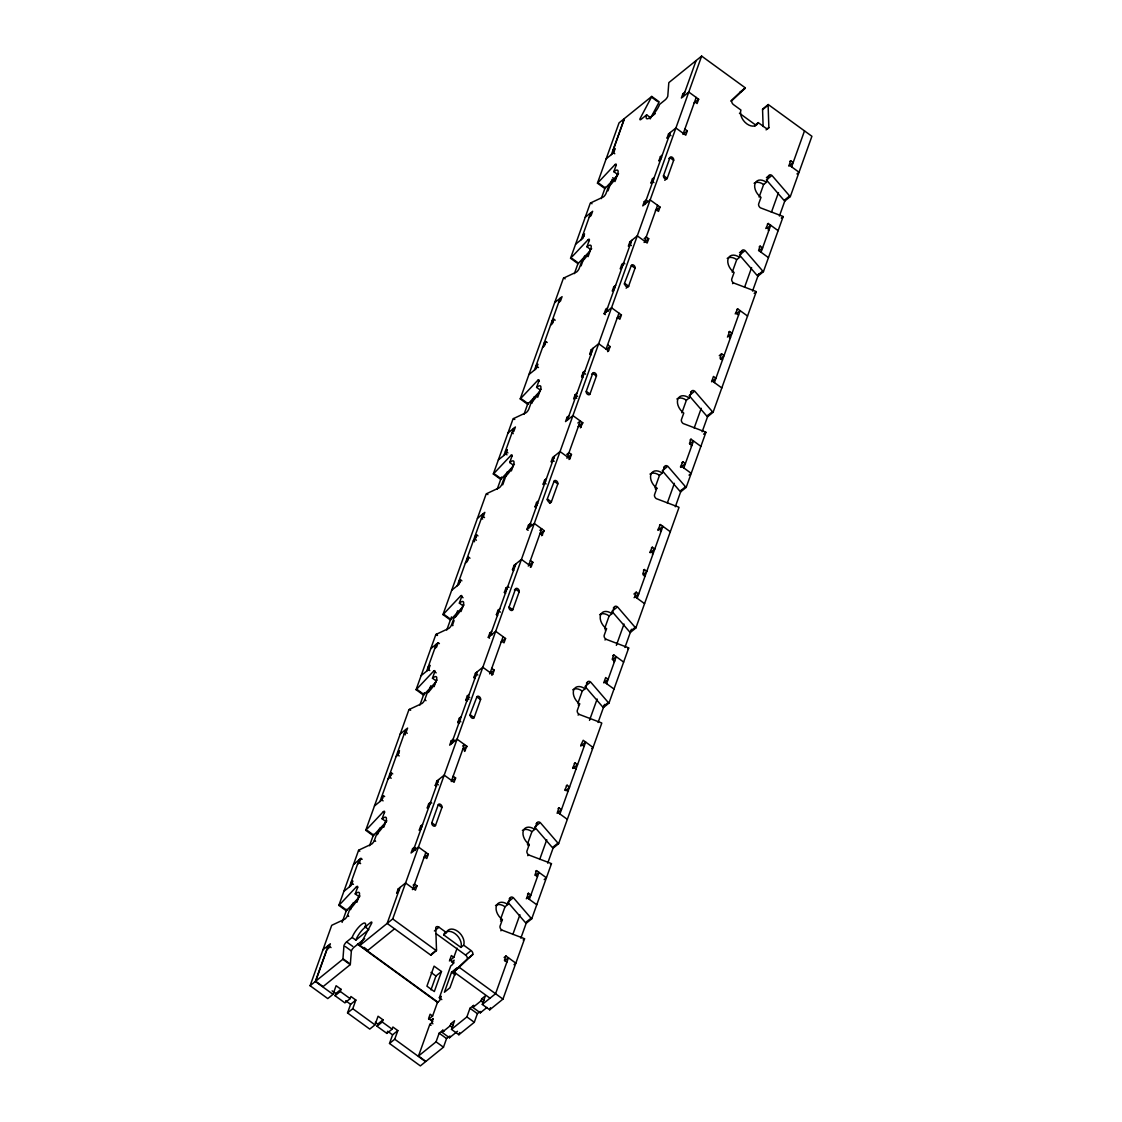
<?xml version="1.0" encoding="UTF-8"?>
<svg xmlns="http://www.w3.org/2000/svg" width="1122" height="1122" viewBox="0 0 1122 1122"><rect width="100%" height="100%" fill="white"/><g stroke="black" fill="none" stroke-linecap="round" stroke-linejoin="round"><path stroke-width="1.5" d="M364.678 938.651L353.991 947.291A3.184 0.898 -54 0 0 351.368 950.951L350.359 964.093A3.184 0.898 -54 0 1 350.218 964.654L323.052 986.617L315.647 981.231L342.813 959.268A3.184 0.898 -54 0 0 342.953 958.707L343.963 945.566A3.184 0.898 -54 0 1 346.586 941.905L352.14 937.431A11.136 3.114 -54 0 1 361.312 924.64A11.136 3.114 -54 0 1 365.085 926.954L368.787 929.647L355.842 940.124L352.14 937.431M394.734 1039.224L425.589 1061.664L420.357 1065.9L389.502 1043.46L394.734 1039.224L397.833 1030.599L392.896 1027.009L392.111 1029.169L386.88 1033.404L377.006 1026.223L382.237 1021.988L383.009 1019.828L378.072 1016.237L374.986 1024.863L369.755 1029.098L347.525 1012.942L352.771 1008.706L355.856 1000.081L350.92 996.49L350.148 998.65L344.917 1002.886L335.043 995.705L340.275 991.469L341.046 989.309L336.109 985.719L333.024 994.344L327.778 998.58L310.093 985.719L331.677 925.426A3.184 0.898 -54 0 1 332.182 925.089L344.889 919.128A3.184 0.898 -54 0 0 347.511 915.482L349.826 909.016A11.136 3.114 -54 0 0 358.998 896.226A11.136 3.114 -54 0 0 355.225 893.911L357.553 887.446A3.184 0.898 -54 0 0 356.473 886.773L339.405 904.879A3.184 0.898 -54 0 1 338.844 905.398L346.249 910.784A3.184 0.898 -54 0 0 346.81 910.265L359.615 896.688M338.844 905.398L358.577 850.322A3.184 0.898 -54 0 1 359.068 849.985L371.775 844.024A3.184 0.898 -54 0 0 374.397 840.378L376.712 833.898A11.136 3.114 -54 0 0 385.898 821.122A11.136 3.114 -54 0 0 382.125 818.808L384.439 812.328A3.184 0.898 -54 0 0 383.359 811.669L366.305 829.775A3.184 0.898 -54 0 1 365.744 830.294L373.149 835.68A3.184 0.898 -54 0 0 373.71 835.161L386.501 821.584M365.744 830.294L408.913 709.721A3.184 0.898 -54 0 1 409.418 709.385L422.124 703.424A3.184 0.898 -54 0 0 424.747 699.777L427.061 693.298A11.136 3.114 -54 0 0 436.234 680.521A11.136 3.114 -54 0 0 432.461 678.207L434.789 671.727A3.184 0.898 -54 0 0 433.709 671.068L416.641 689.174A3.184 0.898 -54 0 1 416.08 689.693L423.485 695.079A3.184 0.898 -54 0 0 424.046 694.56L435.785 682.106M416.08 689.693L435.813 634.617A3.184 0.898 -54 0 1 436.304 634.281L449.01 628.32A3.184 0.898 -54 0 0 451.633 624.673L453.947 618.194A11.136 3.114 -54 0 0 463.134 605.417A11.136 3.114 -54 0 0 459.361 603.103L461.675 596.624A3.184 0.898 -54 0 0 460.595 595.964L443.541 614.071A3.184 0.898 -54 0 1 442.98 614.59L450.385 619.975A3.184 0.898 -54 0 0 450.946 619.456L462.671 607.002M442.98 614.59L486.149 494.003A3.184 0.898 -54 0 1 486.639 493.666L499.36 487.719A3.184 0.898 -54 0 0 501.983 484.059L504.297 477.593A11.136 3.114 -54 0 0 513.469 464.817A11.136 3.114 -54 0 0 509.697 462.488L512.011 456.023A3.184 0.898 -54 0 0 510.945 455.364L493.876 473.47A3.184 0.898 -54 0 1 493.315 473.989L500.721 479.375A3.184 0.898 -54 0 0 501.282 478.856L513.02 466.401M493.315 473.989L513.035 418.899A3.184 0.898 -54 0 1 513.539 418.562L526.246 412.615A3.184 0.898 -54 0 0 528.869 408.955L531.183 402.489A11.136 3.114 -54 0 0 540.369 389.699A11.136 3.114 -54 0 0 536.597 387.385L538.911 380.919A3.184 0.898 -54 0 0 537.831 380.26L520.776 398.366A3.184 0.898 -54 0 1 520.215 398.885L527.62 404.271A3.184 0.898 -54 0 0 528.182 403.752L539.906 391.298M520.215 398.885L563.384 278.298A3.184 0.898 -54 0 1 563.875 277.961L576.596 272.001A3.184 0.898 -54 0 0 579.218 268.354L581.533 261.889A11.136 3.114 -54 0 0 590.705 249.098A11.136 3.114 -54 0 0 586.932 246.784L589.246 240.318A3.184 0.898 -54 0 0 588.18 239.645L571.112 257.751A3.184 0.898 -54 0 1 570.551 258.27L577.956 263.656A3.184 0.898 -54 0 0 578.517 263.137L590.256 250.697M570.551 258.27L590.27 203.194A3.184 0.898 -54 0 1 590.775 202.858L603.482 196.897A3.184 0.898 -54 0 0 606.104 193.25L608.419 186.785A11.136 3.114 -54 0 0 617.591 173.994A11.136 3.114 -54 0 0 613.832 171.68L616.146 165.215A3.184 0.898 -54 0 0 615.066 164.541L598.012 182.648A3.184 0.898 -54 0 1 597.451 183.167L604.856 188.552A3.184 0.898 -54 0 0 605.417 188.033L618.208 174.457M597.451 183.167L619.035 122.887L624.267 118.651L611.406 154.598M310.093 985.719L315.338 981.484L328.213 945.523L331.032 947.585M315.647 981.231L326.965 949.591L328.816 948.104L330.359 943.784L322.968 949.759M349.433 886.857L359.082 859.901L360.933 858.4L362.168 859.298M380.007 801.473L405.743 729.566M426.669 671.152L436.318 644.182M457.243 585.768L482.979 513.862M503.904 455.448L513.553 428.478M534.479 370.05L560.215 298.157M581.14 239.729L590.789 212.773M614.491 150.937L613.257 150.039L624.575 118.399L651.756 96.436L659.161 101.822A3.184 0.898 -54 0 1 658.866 102.495L650.297 118.68M357.539 864.206L359.391 862.72L360.933 858.4L353.542 864.375L355.394 862.888M374.453 805.961L381.859 799.972L383.401 795.666L384.636 796.564M388.114 778.822L389.965 777.336L391.508 773.016L392.742 773.914M396.094 756.537L397.945 755.036L399.488 750.73L397.637 752.217L398.871 753.114M405.435 734.784L404.201 733.886L406.052 732.386L407.595 728.08L400.203 734.054M421.115 675.64L428.52 669.652L430.063 665.346L428.211 666.833L429.445 667.73M439.403 643.593L438.169 642.696L436.626 647.001L434.775 648.502M461.871 580.859L460.637 579.962L459.094 584.267L451.689 590.256M469.978 558.209L468.744 557.311L467.201 561.617L465.35 563.118M474.564 541.73L473.33 540.832L475.181 539.331L476.724 535.012L477.958 535.909M482.67 519.079L481.436 518.182L483.287 516.681L484.83 512.361L477.439 518.35M498.35 459.922L505.756 453.947L507.298 449.627L505.447 451.128L507.915 452.923M547.213 342.49L545.979 341.593L544.436 345.913L542.585 347.413M555.194 320.205L553.959 319.307L552.417 323.627L550.565 325.114M606.161 158.833L613.552 152.858L615.108 148.539L613.257 150.039M342.098 922.396L346.81 909.255M369.545 845.75L373.654 834.249M419.923 705.037L424.326 692.737M446.78 630.031L451.479 616.89M497.158 489.332L501.562 477.032M524.016 414.327L528.125 402.826M574.394 273.628L577.914 263.768M601.252 198.622L605.361 187.122M350.583 909.704L352.939 903.126M377.441 834.684L379.797 828.12M428.408 692.344L430.764 685.78M452.334 625.543L454.087 620.62M455.266 617.338L457.622 610.775M502.712 484.844L507.41 471.717M531.912 403.275L534.268 396.697M581.112 265.858L584.646 255.998M607.97 190.852L612.093 179.352M356.88 902.354L358.928 896.604A11.136 3.114 -54 0 1 359.966 895.847M383.766 827.251L385.828 821.5A11.136 3.114 -54 0 1 386.852 820.743M434.102 686.65L436.163 680.9A11.136 3.114 -54 0 1 437.201 680.142M461.002 611.546L463.063 605.796A11.136 3.114 -54 0 1 464.087 605.024M511.337 470.931L513.399 465.181A11.136 3.114 -54 0 1 514.437 464.424M537.718 397.272L540.299 390.077A11.136 3.114 -54 0 1 541.323 389.32M588.068 256.672L590.635 249.477A11.136 3.114 -54 0 1 591.673 248.719M614.954 181.568L617.535 174.373A11.136 3.114 -54 0 1 618.559 173.615M335.043 995.705L335.815 993.545L341.046 989.309M347.525 1012.942L350.625 1004.316L355.856 1000.081M413.148 885.174L414.537 884.052L417.005 885.847L415.449 890.167L405.575 882.986L398.184 888.961L396.641 893.28L398.492 891.78M415.687 848.106L414.453 847.208L412.601 848.695L411.059 853.015L418.45 847.026L428.323 854.207L426.781 858.526L424.312 856.731M422.559 824.558L420.708 826.044L419.165 830.364L421.016 828.863M431.774 803.156L430.539 802.258L428.688 803.759L427.145 808.078L428.997 806.578M436.486 786.326L435.252 785.428L436.795 781.108L444.2 775.134L454.073 782.314L455.616 777.995L453.148 776.2M454.298 740.24L453.064 739.342L451.212 740.843L449.67 745.162L457.075 739.174L466.948 746.354L464.48 751.417M459.01 723.409L457.776 722.512L459.333 718.192L461.17 716.706M466.99 701.11L465.756 700.212L467.313 695.906L469.15 694.406M475.111 678.473L473.877 677.576L475.419 673.256L482.811 667.281L492.684 674.462L491.759 675.206M489.529 638.208L488.294 637.31L489.837 632.99L491.688 631.49M497.635 615.557L496.401 614.66L497.944 610.34L499.795 608.839M505.615 593.258L504.381 592.36L505.924 588.054L507.775 586.554L509.009 587.451M513.722 570.607L512.488 569.71L514.03 565.404L521.435 559.415L531.309 566.596L530.383 567.353M528.139 530.341L526.905 529.444L528.448 525.138L530.299 523.637L531.533 524.535M536.246 507.691L535.012 506.793L536.554 502.488L538.406 500.987M546.386 478.701L544.549 480.202L542.992 484.508L544.843 483.021L546.077 483.919M568.994 459.501L569.92 458.744L560.046 451.563L552.655 457.552L551.112 461.857L552.95 460.371L554.184 461.268M568.924 415.785L567.073 417.286L565.53 421.592L572.921 415.617L582.795 422.798L580.326 427.861M577.031 393.135L575.179 394.635L573.637 398.941L575.488 397.454L576.722 398.352M582.851 377.553L581.617 376.655L583.16 372.336L585.011 370.849M590.957 354.903L589.723 354.005L591.266 349.685L598.671 343.711L608.545 350.891L607.619 351.635M605.375 314.637L604.141 313.739L605.684 309.42L607.535 307.933M615.641 285.283L613.79 286.783L612.247 291.089L614.099 289.602M624.856 263.894L623.622 262.997L621.77 264.483L620.228 268.803L622.079 267.302M644.154 238.607L646.23 236.924L648.698 238.72L647.156 243.039L637.282 235.858L629.891 241.833L628.348 246.153L630.185 244.652L631.42 245.55M647.394 200.978L646.16 200.081L644.308 201.567L642.766 205.887L650.157 199.912L660.031 207.093L658.488 211.399L656.019 209.604M654.266 177.43L652.415 178.917L650.872 183.237L652.724 181.736L653.958 182.634M662.246 155.145L660.395 156.631L658.852 160.951L660.704 159.45M684.855 129.072L687.323 130.867L685.78 135.187L675.907 128.006L668.502 133.981L666.959 138.301L668.81 136.8M684.771 92.228L682.919 93.715L681.377 98.035L688.768 92.046L698.655 99.227L697.099 103.547L694.63 101.751M400.035 887.474L387.16 923.42L430.834 955.173L436.374 950.699A3.184 2.104 51 0 0 436.5 949.997L435.757 927.585A3.184 2.104 51 0 1 438.997 927.221L446.402 932.606A11.136 7.391 51 0 1 457.748 931.344A11.136 7.391 51 0 1 463.681 945.173L471.086 950.558A3.184 2.104 51 0 1 472.783 954.513L459.613 966.813A3.184 2.104 51 0 0 459.291 967.36L453.751 971.848L490.019 998.215M412.91 851.514L438.646 779.608M451.521 743.662L477.271 671.755M490.132 635.809L515.882 563.903M528.757 527.957L554.506 456.051M567.367 420.105L593.117 348.199M605.992 312.239L631.742 240.346M644.603 204.386L670.353 132.494M683.228 96.534L696.103 60.588M365.085 926.954L370.625 922.48A3.184 0.898 -54 0 1 371.705 923.14L360.288 944.71A3.184 0.898 -54 0 0 359.98 945.383L392.714 918.932L701.643 56.1L745.317 87.853A3.184 2.118 51 0 1 744.994 88.4L731.824 100.7A3.184 2.104 51 0 0 733.522 104.655L740.927 110.04A11.136 7.391 51 0 0 746.859 123.869A11.136 7.391 51 0 0 758.206 122.607L765.611 127.992A3.184 2.104 51 0 0 768.851 127.628L768.121 105.216A3.184 2.104 51 0 1 768.233 104.528L811.907 136.281L790.323 196.574L784.769 201.062A3.17 2.104 51 0 1 784.096 200.459L766.41 179.927L771.038 176.196M431.816 822.763L438.239 804.783A2.384 1.585 51.1 0 1 440.68 804.516A2.384 1.585 51.1 0 1 441.942 807.475L435.518 825.455A2.384 1.585 51 0 1 433.078 825.722A2.384 1.585 51 0 1 431.816 822.763L435.518 825.455M474.129 717.603L470.427 714.91A2.384 1.585 51 0 0 471.703 717.87A2.384 1.585 51 0 0 474.129 717.603L480.567 699.623A2.384 1.585 51 0 0 479.29 696.664A2.384 1.585 51 0 0 476.864 696.93L469.739 715.471M509.051 607.058L515.475 589.078A2.384 1.585 51.1 0 1 517.915 588.812A2.384 1.585 51.1 0 1 519.177 591.771L512.754 609.751A2.384 1.585 51 0 1 510.314 610.017A2.384 1.585 51 0 1 509.051 607.058L512.754 609.751M549.514 503.385L551.365 501.885L557.802 483.919A2.384 1.585 51 0 0 556.526 480.945A2.384 1.585 51 0 0 554.1 481.226L546.975 499.753M586.273 391.34L592.711 373.374A2.384 1.585 51.1 0 1 595.151 373.093A2.384 1.585 51.1 0 1 596.413 376.066L589.976 394.032A2.384 1.585 51 0 1 587.549 394.313A2.384 1.585 51 0 1 586.273 391.34L589.976 394.032M626.132 288.172L628.601 286.18L635.038 268.2A2.384 1.585 51 0 0 633.762 265.241A2.384 1.585 51 0 0 631.335 265.507L624.197 284.048M663.509 175.635L667.211 178.328A2.384 1.585 51 0 1 664.785 178.594A2.384 1.585 51 0 1 663.509 175.635L669.946 157.655A2.384 1.585 51.1 0 1 672.387 157.389A2.384 1.585 51.1 0 1 673.649 160.348L667.211 178.328L664.757 180.319M412.98 888.372L425.855 852.411M451.605 780.519L464.48 744.559L462.629 746.06M490.216 672.667L503.091 636.707M528.841 564.801L541.716 528.855L539.864 530.355M567.452 456.949L580.326 421.002L577.858 422.994M606.076 349.096L618.951 313.15M644.687 241.244L657.562 205.298M683.312 133.392L696.187 97.432M492.684 674.462L494.227 670.143L491.759 668.347M488.294 637.31L495.686 631.321L505.559 638.502L504.016 642.822L501.548 641.027M531.309 566.596L532.852 562.29L530.383 560.495M541.716 535.713L544.184 530.65L534.31 523.469L526.905 529.444M569.92 458.744L571.463 454.438L568.994 452.643L566.778 454.438M608.545 350.891L610.088 346.572L607.619 344.777M604.141 313.739L611.546 307.765L621.42 314.945L619.863 319.251L617.395 317.456M377.006 1026.223L377.777 1024.063L383.009 1019.828M386.88 1033.404L387.651 1031.244L392.588 1034.835L389.502 1043.46M430.974 989.87L435.939 976.014L441.493 971.526L434.088 966.14L426.921 986.168L434.326 991.553L441.493 971.526M428.674 1019.197L432.601 1016.013L437.496 1002.353L357.483 944.163M449.333 1036.335L446.556 1038.579L443.471 1047.205L425.897 1061.412L418.492 1056.026L429.824 1024.386L431.675 1022.899L433.218 1018.58L431.367 1020.08M441.816 999.59L439.347 997.795L450.735 965.972L452.587 964.471L454.13 960.166L451.675 962.157M449.389 960.937L453.835 957.347L457.117 948.174M457.117 967.739L451.563 972.227L444.396 992.255L449.95 987.767L455.462 972.367M418.492 1056.026L436.065 1041.819L439.151 1033.194L442.853 1030.206L444.088 1031.104M457.51 1031.272L449.487 1037.752L442.082 1032.366L442.853 1030.206M442.082 1032.366L450.104 1025.887L450.876 1023.727L454.564 1020.74L451.479 1029.365L458.884 1034.75L474.297 1022.296L477.383 1013.671L480.16 1011.427M449.487 1037.752L450.062 1036.125M458.884 1034.75L459.655 1032.591M500.524 919.339L505.026 906.758L507.803 904.514L510.117 898.035A3.184 2.104 51 0 1 513.357 897.684L531.057 918.203A3.184 2.118 51 0 0 531.73 918.806L526.176 923.294A3.184 2.118 51 0 1 525.503 922.691L507.817 902.158L512.431 898.427M527.41 844.235L531.926 831.654L534.689 829.41L537.017 822.931A3.184 2.104 51 0 1 540.257 822.58L557.943 843.099A3.184 2.118 51 0 0 558.616 843.702L553.062 848.19A3.184 2.118 51 0 1 552.389 847.587L534.703 827.054L539.331 823.324M577.886 703.27L582.262 691.04L585.039 688.81L587.353 682.33A3.184 2.104 51 0 1 590.593 681.966L608.278 702.498A3.184 2.104 51 0 0 608.966 703.101L603.412 707.575A3.184 2.104 51 0 1 602.738 706.972L585.053 686.454L589.667 682.723M604.646 628.53L609.148 615.936L611.925 613.692L614.253 607.226A3.184 2.104 51 0 1 617.493 606.862L635.178 627.38A3.184 2.104 51 0 0 635.851 627.997L630.298 632.471A3.184 2.104 51 0 1 629.624 631.868L611.939 611.35L616.567 607.619M654.996 487.916L659.498 475.335L662.275 473.091L664.589 466.626A3.184 2.104 51 0 1 667.828 466.261L685.514 486.78A3.184 2.118 51 0 0 686.187 487.383L680.647 491.871A3.184 2.118 51 0 1 679.974 491.268L662.289 470.749L666.903 467.004M681.881 412.812L686.384 400.231L689.16 397.987L691.475 391.522A3.184 2.104 51 0 1 694.728 391.157L712.414 411.676A3.184 2.118 51 0 0 713.087 412.279L707.533 416.767A3.184 2.118 51 0 1 706.86 416.164L689.174 395.645L693.803 391.901M732.231 272.211L736.733 259.631L739.51 257.387L741.824 250.921A3.184 2.104 51 0 1 745.064 250.557L762.75 271.075A3.184 2.118 51 0 0 763.423 271.678L757.883 276.166A3.184 2.118 51 0 1 757.21 275.563L739.51 255.045L744.138 251.3M759.117 197.107L763.619 184.527L766.396 182.283L768.71 175.803A3.184 2.104 51 0 1 771.95 175.453L789.65 195.971A3.17 2.104 51 0 0 790.323 196.574M451.479 1029.365L466.892 1016.911L469.978 1008.285L473.68 1005.284L472.909 1007.444L480.314 1012.829L486.99 1007.43M507.803 904.514A11.136 7.391 51 0 0 496.457 905.777A11.136 7.391 51 0 0 502.39 919.605L500.075 926.085A3.184 2.104 51 0 0 501.772 930.04L523.82 938.399A3.184 2.104 51 0 1 524.549 938.834L502.965 999.113L489.711 1009.828L482.306 1004.442L485.391 995.817L481.703 998.804L480.931 1000.964L472.909 1007.444M534.689 829.41A11.136 7.391 51 0 0 523.357 830.673A11.136 7.391 51 0 0 529.289 844.501L526.975 850.981A3.184 2.104 51 0 0 528.672 854.936L550.706 863.295A3.184 2.104 51 0 1 551.449 863.73L531.73 918.806M585.039 688.81A11.136 7.391 51 0 0 573.693 690.072A11.136 7.391 51 0 0 579.625 703.901L577.311 710.38A3.184 2.104 51 0 0 579.008 714.321L601.055 722.694A3.184 2.104 51 0 1 601.785 723.115L558.616 843.702M611.925 613.692A11.136 7.391 51 0 0 600.593 614.968A11.136 7.391 51 0 0 606.525 628.797L604.211 635.262A3.184 2.104 51 0 0 605.908 639.217L627.941 647.59A3.184 2.118 51 0 1 628.685 648.011L608.966 703.101M662.275 473.091A11.136 7.391 51 0 0 650.928 474.368A11.136 7.391 51 0 0 656.861 488.196L654.547 494.662A3.184 2.104 51 0 0 656.244 498.617L678.291 506.99A3.184 2.104 51 0 1 679.02 507.41L635.851 627.997M480.314 1012.829L480.707 1011.749M512.852 934.444L519.907 914.725M539.71 859.424L546.765 839.719M589.499 720.366L597.142 699.02M616.357 645.36L624 624.014M667.324 503.021L674.378 483.316M694.181 428.015L701.236 408.31M744.559 287.316L751.614 267.597M771.417 212.296L778.472 192.591M513.988 964.668L515.84 963.167L505.966 955.986L504.423 960.306L506.892 962.101M526.274 898.778L530.902 895.047L528.434 893.252L526.877 897.572L536.751 904.753M544.198 879.578L546.414 877.783L536.54 870.602L534.998 874.922L537.466 876.717M557.073 813.212L561.463 809.663L558.994 807.868L557.452 812.174L567.325 819.355M564.647 790.281L567.115 785.218L569.583 787.013L565.993 790.73M572.627 767.995L575.095 762.932L577.564 764.727L572.935 768.458M580.733 745.345L583.202 740.282L593.075 747.462L591.687 748.584M623.65 662.078L613.776 654.897L612.233 659.203L614.702 660.998L613.776 661.756M634.084 597.689L638.698 593.959L636.23 592.164L634.687 596.469L644.561 603.65M643.229 575.025L646.819 571.308L644.351 569.513L642.794 573.819L645.262 575.614L644.351 576.371M649.862 552.276L652.331 547.213L654.799 549.009L650.171 552.753M657.969 529.626L660.437 524.563L670.311 531.744M680.423 466.892L682.891 461.829L685.36 463.624L680.745 467.369M700.885 446.36L691.012 439.179L689.469 443.499L691.937 445.294L691.012 446.037M720.464 359.306L724.055 355.59L721.586 353.795L720.029 358.114L722.498 359.91M727.407 337.049L732.035 333.304L729.566 331.509L728.01 335.829L730.478 337.624L729.566 338.367M735.205 313.922L737.673 308.859L747.547 316.039M759.131 250.725L762.595 247.92L760.127 246.125L758.584 250.444L768.458 257.625M765.779 228.537L768.247 223.474L778.121 230.655M788.78 166.084L793.17 162.536L790.701 160.741L789.159 165.06L799.032 172.241L796.957 173.924M489.711 1009.828L490.482 1007.682M529.346 899.367L539.009 872.397L535.306 875.384M559.92 813.969L585.67 742.077L580.733 746.06M606.581 683.649L616.244 656.693L612.542 659.68M637.156 598.264L662.906 526.358L657.969 530.355M683.817 467.944L693.48 440.974L689.778 443.975M714.391 382.56L740.141 310.654L736.439 313.641M761.053 252.24L770.716 225.27L767.013 228.257M791.627 166.855L804.502 130.895M520.846 938.174L526.723 921.751M547.704 863.169L553.581 846.745M598.082 722.47L604.548 704.406M624.94 647.464L631.448 629.288M675.318 506.765L681.194 490.342M702.176 431.76L708.052 415.336M752.553 291.061L758.724 273.824M779.411 216.041L785.288 199.618M686.187 487.383L705.92 432.307A3.184 2.104 51 0 0 705.177 431.886L683.13 423.513A3.184 2.104 51 0 1 681.447 419.558L683.761 413.092A11.136 7.391 51 0 1 677.814 399.25A11.136 7.391 51 0 1 689.16 397.987M713.087 412.279L756.256 291.706A3.184 2.118 51 0 0 755.527 291.285L733.479 282.912A3.184 2.104 51 0 1 731.782 278.957L734.097 272.492A11.136 7.391 51 0 1 728.164 258.649A11.136 7.391 51 0 1 739.51 257.387M763.423 271.678L783.156 216.602A3.17 2.104 51 0 0 782.413 216.181L760.365 207.808A3.184 2.104 51 0 1 758.682 203.853L760.997 197.374A11.136 7.391 51 0 1 755.05 183.545A11.136 7.391 51 0 1 766.396 182.283M651.756 96.436A3.184 0.898 -54 0 1 651.461 97.109L640.031 118.68A3.184 0.898 -54 0 0 641.111 119.339L646.665 114.851A11.136 3.114 -54 0 0 650.423 117.179A11.136 3.114 -54 0 0 659.61 104.388L665.15 99.9A3.184 0.898 -54 0 0 667.772 96.254L668.782 83.112A3.184 0.898 -54 0 1 668.922 82.551L701.643 56.1M730.674 101.092L739.44 92.888A3.184 2.118 51 0 0 739.707 92.495M453.751 971.848A3.184 2.104 51 0 1 454.073 971.301L467.243 959.001A3.184 2.104 51 0 0 465.546 955.046L436.121 933.658M650.003 118.722A11.136 3.114 -54 0 1 650.367 117.544L655.29 113.56M694.027 102.972L698.655 99.227M682.933 134.416L687.323 130.867M585.249 217.247L592.64 211.273L591.098 215.592L589.246 217.079M739.777 92.341L745.317 87.853M740.366 92.144L744.994 88.4M668.838 158.553L669.946 157.655L673.649 160.348M575.586 244.217L582.991 238.243L584.534 233.923L582.683 235.424L583.917 236.321M768.233 104.528L762.679 109.016A3.184 2.104 51 0 0 762.567 109.704L763.128 126.52M762.567 109.704L767.196 105.959M754.868 126.001A11.136 7.391 51 0 0 755.429 124.851L758.206 122.607M655.402 210.824L660.031 207.093M766.074 129.871L768.851 127.628M554.675 302.645L562.066 296.657L560.523 300.976L558.672 302.463M644.084 242.464L648.698 238.72M553.959 319.307L552.108 320.808L553.342 321.705M545.979 341.593L544.128 343.094L545.362 343.991M766.41 177.683L768.71 175.803M789.776 161.484L790.701 160.741M528.925 374.538L536.33 368.563L537.873 364.243L536.021 365.744L538.49 367.539M617.016 318.494L621.42 314.945M589.723 354.005L591.575 352.504M785.021 199.702L789.65 195.971M606.623 349.377L610.088 346.572M508.014 432.966L515.405 426.977L513.862 431.297L512.011 432.797L513.245 433.695M767.322 224.218L768.247 223.474M581.617 376.655L583.468 375.155M781.305 218.089L783.156 216.602M739.51 252.787L741.824 250.921M768.247 230.333L769.173 229.589L766.705 227.794M591.603 374.271L592.711 373.374L596.413 376.066M759.201 246.868L760.127 246.125M732.554 283.656L733.479 282.912M758.135 274.806L762.75 271.075M578.167 426.528L582.795 422.798M754.18 293.389L756.256 291.706M736.747 309.602L737.673 308.859M566.848 458.169L571.463 454.438M476.724 535.012L474.872 536.512L476.107 537.41M728.641 332.252L729.566 331.509M468.744 557.311L466.892 558.798L468.126 559.696M719.272 355.674L721.586 353.795M535.012 506.793L536.863 505.307M690.563 392.265L691.475 391.522M460.637 579.962L458.786 581.448L460.02 582.346M711.544 381.789L715.934 378.24L713.466 376.445L711.923 380.765L721.797 387.946M539.78 534.198L544.184 530.65M512.488 569.71L514.339 568.223M707.786 415.421L712.414 411.676M528.224 566.021L532.852 562.29M430.778 648.67L438.169 642.696M690.086 439.936L691.012 439.179M504.381 592.36L506.232 590.873M703.606 434.172L705.92 432.307M663.663 467.369L664.589 466.626M514.367 589.976L515.475 589.078L519.177 591.771M681.98 462.587L682.891 461.829M496.401 614.66L498.252 613.159M655.472 489.318L656.861 488.196M689.006 475.125L691.222 473.33L681.349 466.149M680.9 490.524L685.514 486.78M500.931 642.247L505.559 638.502M659.512 525.32L660.437 524.563M473.877 677.576L475.728 676.075M660.437 531.421L661.363 530.678L658.895 528.883M489.613 673.873L494.227 670.143M651.405 547.971L652.331 547.213M465.756 700.212L467.608 698.726L468.842 699.623M652.331 554.072L653.256 553.328L650.788 551.533M391.508 773.016L389.657 774.517L390.891 775.414M643.425 570.257L644.351 569.513M457.776 722.512L459.627 721.011L460.862 721.909M613.327 607.97L614.253 607.226M383.401 795.666L381.55 797.153L382.784 798.051M633.93 594.029L636.23 592.164M605.137 629.919L606.525 628.797M462.545 749.903L466.948 746.354M604.982 639.975L605.908 639.217M435.252 785.428L437.103 783.927L438.337 784.825M630.55 631.125L635.178 627.38M451.226 781.543L455.616 777.995M612.85 655.641L613.776 654.897M627.759 648.768L628.685 648.011M586.427 683.074L587.353 682.33M343.879 891.345L351.284 885.37L352.827 881.051L350.976 882.551L353.444 884.346M603.734 682.891L608.138 679.343L605.67 677.548L604.113 681.853L613.986 689.034M578.251 705.023L579.625 703.901M578.082 715.079L579.008 714.321M603.664 706.229L608.278 702.498M423.709 857.951L428.323 854.207M412.377 889.592L417.005 885.847M574.169 763.675L575.095 762.932M566.189 785.961L567.115 785.218M394.565 928.806L367.385 950.769A3.184 0.898 -54 0 1 367.693 950.096M536.092 823.688L537.017 822.931M558.069 808.611L558.994 807.868M527.901 845.623L529.289 844.501M434.382 930.965L438.997 927.221M527.747 855.679L528.672 854.936M463.681 945.173L460.918 947.417L443.639 934.85L446.402 932.606M553.314 846.829L557.943 843.099M431.872 953.742L436.5 949.997M535.615 871.345L536.54 870.602M550.523 864.473L551.449 863.73M509.192 898.792L510.117 898.035M527.508 893.996L528.434 893.252M500.552 921.106L502.39 919.605M465.546 955.046L470.16 951.316M500.847 930.783L501.772 930.04M468.169 958.258L472.783 954.513M454.073 971.301L458.688 967.571M526.428 921.933L531.057 918.203M392.588 1034.835L397.833 1030.599M439.347 997.795L441.198 996.294L439.656 1000.614L437.187 1002.605M523.161 939.956L524.549 938.834M504.115 957.487L505.966 955.986M504.732 960.769L508.434 957.781L495.559 993.727L482.306 1004.442M739.44 113.21L755.429 124.851M682.919 93.715L684.154 94.613M651.461 97.109L657.632 101.597M646.665 114.851L650.367 117.544M668.502 133.981L670.97 135.776M660.395 156.631L661.629 157.529M652.415 178.917L653.649 179.815M613.552 152.858L614.786 153.756M615.066 164.541L616.301 165.439M613.832 171.68L617.535 174.373M612.682 177.711L615.501 179.758M644.308 201.567L645.543 202.465M599.246 183.545L605.417 188.033M590.775 202.858L592.009 203.755M736.13 313.178L738.599 314.973M629.891 241.833L631.125 242.731M631.335 265.507L635.038 268.2M588.18 239.645L589.415 240.543M621.77 264.483L623.005 265.381M586.932 246.784L590.635 249.477M613.79 286.783L615.024 287.681M572.346 258.649L578.517 263.137M563.875 277.961L565.109 278.859M605.684 309.42L608.152 311.215M591.266 349.685L592.5 350.583M583.16 372.336L585.628 374.131M575.179 394.635L577.648 396.431M537.831 380.26L539.065 381.157M536.597 387.385L540.299 390.077M578.784 425.308L581.252 427.103M567.073 417.286L568.307 418.183M522.01 399.264L528.182 403.752M513.539 418.562L514.774 419.46M552.655 457.552L553.889 458.449M554.1 481.226L557.802 483.919M510.945 455.364L512.179 456.261M544.549 480.202L545.783 481.1M505.756 453.947L506.99 454.845M509.697 462.488L513.399 465.181M536.554 502.488L537.789 503.385M495.111 474.368L501.282 478.856M486.653 493.666L487.888 494.564M540.159 533.174L542.627 534.97M528.448 525.138L529.682 526.036M483.287 516.681L484.522 517.579M514.03 565.404L515.264 566.301M475.181 539.331L476.415 540.229M505.924 588.054L507.158 588.952M497.944 610.34L500.412 612.135M460.595 595.964L463.063 597.76M459.361 603.103L463.063 605.796M489.837 632.99L492.306 634.786M444.775 614.968L450.946 619.456M451.633 624.673L452.867 625.571M436.304 634.281L437.538 635.178M435.813 634.617L437.047 635.515M581.659 744.587L584.127 746.382M475.419 673.256L477.888 675.051M476.864 696.93L480.567 699.623M573.552 767.238L576.021 769.033M433.709 671.068L436.178 672.863M467.313 695.906L469.781 697.702M428.52 669.652L429.754 670.549M432.461 678.207L436.163 680.9M565.572 789.537L568.041 791.333M459.333 718.192L460.567 719.09M417.875 690.072L424.046 694.56M424.747 699.777L425.981 700.675M409.418 709.385L410.652 710.282M462.937 748.879L465.406 750.674M451.212 740.843L452.447 741.74M406.052 732.386L407.286 733.283M436.795 781.108L438.029 782.006M397.945 755.036L399.18 755.933M438.239 804.783L441.942 807.475M428.688 803.759L429.922 804.656M389.965 777.336L391.199 778.233M420.708 826.044L421.942 826.942M381.859 799.972L383.093 800.87M383.359 811.669L384.594 812.566M382.125 818.808L385.828 821.5M412.601 848.695L415.07 850.49M367.539 830.673L373.71 835.161M374.397 840.378L375.632 841.276M358.577 850.322L359.811 851.219M398.184 888.961L399.418 889.858M359.391 862.72L360.625 863.617M453.835 957.347L451.367 955.551L449.824 959.857L454.045 962.942M356.473 886.773L357.708 887.67M392.714 918.932L436.374 950.699M459.291 967.36L502.965 999.113M355.225 893.911L358.928 896.604M451.563 972.227L455.266 974.92M481.703 998.804L484.171 1000.6M480.931 1000.964L483.4 1002.759M340.639 905.777L346.81 910.265M431.002 972.423L435.939 976.014M347.511 915.482L348.746 916.379M469.978 1008.285L477.383 1013.671M466.892 1016.911L474.297 1022.296M363.991 947.403L366.459 949.198M357.792 943.925L438.169 1002.367M346.586 941.905L352.757 946.393M345.197 946.463L351.368 950.951M450.876 1023.727L453.344 1025.522M450.104 1025.887L452.573 1027.682M432.601 1016.013L430.133 1014.218L428.59 1018.538L432.826 1021.609M431.675 1022.899L432.91 1023.797M342.953 958.707L349.124 963.195M342.813 959.268L350.218 964.654M429.824 1024.386L431.058 1025.284M439.151 1033.194L446.556 1038.579M436.065 1041.819L443.471 1047.205M340.275 991.469L350.148 998.65M382.237 1021.988L392.111 1029.169M332.112 990.852L335.815 993.545M345.688 1000.726L350.625 1004.316M375.309 1022.268L377.777 1024.063M315.338 981.484L333.024 994.344M352.771 1008.706L374.986 1024.863M355.842 940.124A11.136 3.114 -54 0 1 366.515 926.281M443.639 934.85A11.136 7.391 51 0 1 444.971 932.747M445.953 932.017A11.136 7.391 51 0 1 457.019 935.355A11.136 7.391 51 0 1 460.918 947.417M430.946 954.485A3.184 2.104 51 0 1 430.834 955.173M495.503 905.524A11.136 7.391 51 0 1 505.026 906.758M522.389 830.406A11.136 7.391 51 0 1 531.926 831.654M572.739 689.806A11.136 7.391 51 0 1 582.262 691.04M599.625 614.702A11.136 7.391 51 0 1 609.148 615.936M649.975 474.101A11.136 7.391 51 0 1 659.498 475.335M676.861 398.997A11.136 7.391 51 0 1 686.384 400.231M727.21 258.397A11.136 7.391 51 0 1 736.733 259.631M754.096 183.293A11.136 7.391 51 0 1 763.619 184.527M628.601 286.18L624.898 283.487A2.384 1.585 51 0 0 626.174 286.447A2.384 1.585 51 0 0 628.601 286.18M551.365 501.885L547.662 499.192A2.384 1.585 51 0 0 548.938 502.165A2.384 1.585 51 0 0 551.365 501.885"/></g></svg>
